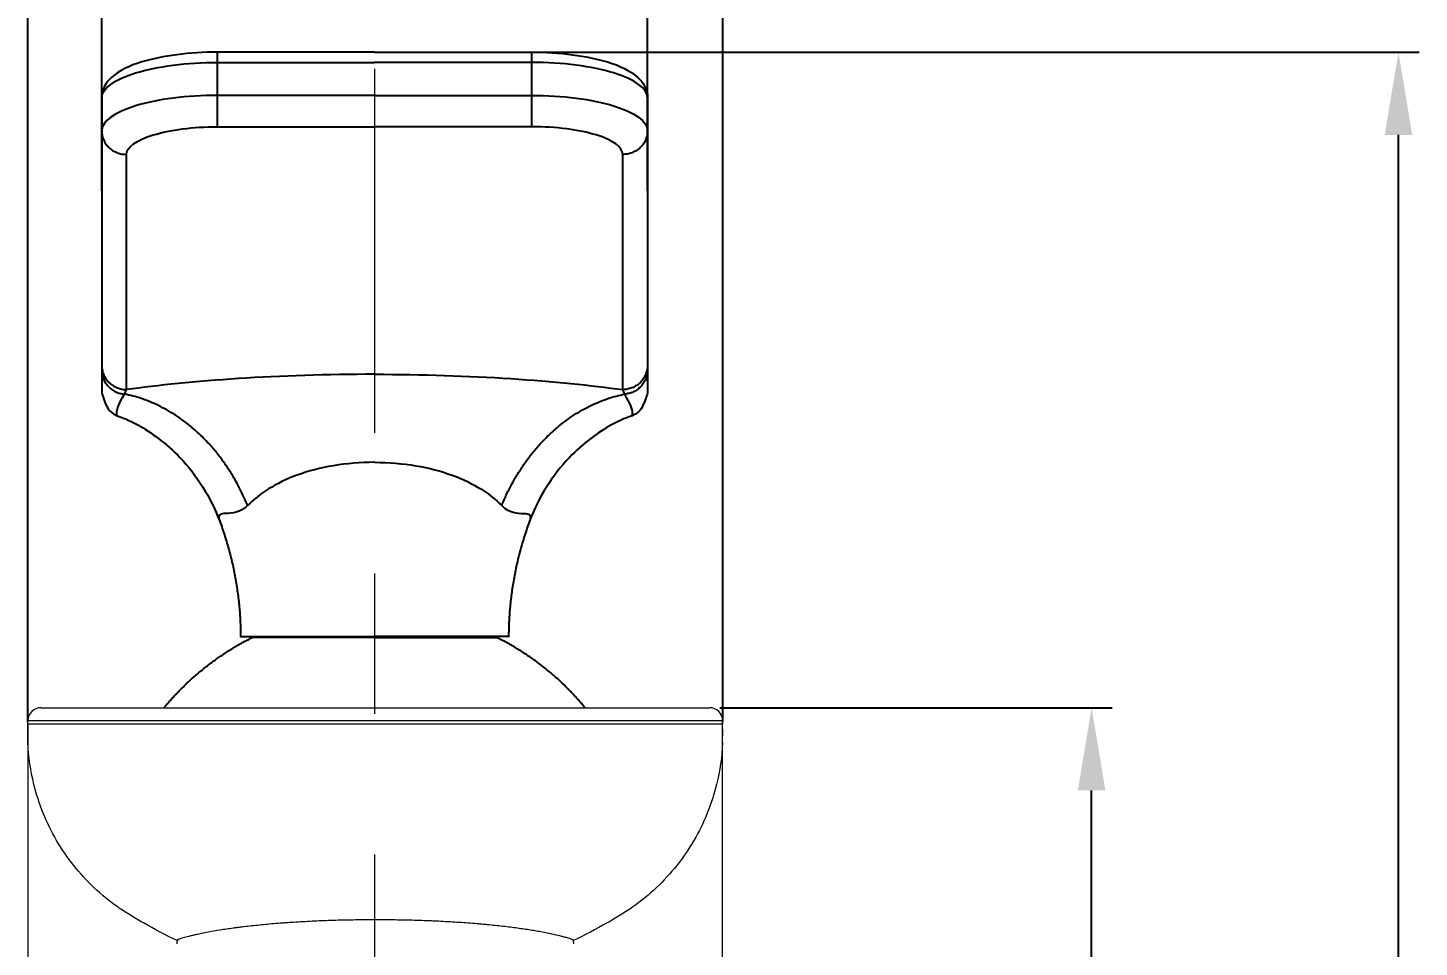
# Model space of a CAD drawing. Extents: x 9509 to 10103, y -15405 to -14985.
# Drawn here: x 9832.6 to 9916.7, y -15186.2 to -15130.6 of the extents above; entities that cross this region are included whole.
import ezdxf

# ---------------------------------------------------------------- set-up
doc = ezdxf.new("R2010")
doc.units = 0
doc.header["$MEASUREMENT"] = 0
doc.linetypes.add('CENTER', pattern=[47.5, 22, -8.5, 8.5, -8.5])
doc.linetypes.add('HIDDEN2', pattern=[4.7625, 3.175, -1.5875])
doc.layers.get('0').update_dxf_attribs({"linetype": 'CONTINUOUS'})
doc.layers.get('DEFPOINTS').update_dxf_attribs({"linetype": 'CONTINUOUS'})
doc.layers.add('1', color=4, linetype='HIDDEN2')
doc.layers.add('DIM', color=2, linetype='CONTINUOUS')
doc.styles.get("Standard").update_dxf_attribs({"font": ''})
doc.styles.get('Standard').set_extended_font_data('Gulim')
doc.dimstyles.new('ISO-25', dxfattribs={"dimtxt": 2.5, "dimasz": 2.5, "dimexe": 1.25, "dimexo": 0.625, "dimtad": 1, "dimdec": 1, "dimdsep": 46, "dimtxsty": 'Standard', "dimcen": 2.5, "dimadec": 0, "dimazin": 0, "dimtfac": 1, "dimtdec": 1, "dimtmove": 0, "dimatfit": 3, "dimfxl": 1, "dimarcsym": 0})

# ---------------------------------------------------------------- blocks, each defined once
blk = doc.blocks.new('*D21')
at = {"layer": 'DEFPOINTS', "color": 0, "transparency": 16777216}
for p in [(9870.044, -15120.619), (9837.044, -15141.082), (9870.044, -15141.082)]:
    blk.add_point(p, dxfattribs=at)
at = {"layer": 'DIM', "color": 3, "lineweight": -2, "transparency": 16777216}
for p, q in [((9837.044, -15140.457), (9837.044, -15119.369)), ((9870.044, -15140.457), (9870.044, -15119.369)), ((9842.044, -15120.619), (9865.044, -15120.619))]:
    blk.add_line(p, q, dxfattribs=at)
at = {"layer": 'DIM', "color": 3, "transparency": 16777216}
for points in [[(9842.044, -15119.786), (9842.044, -15121.453), (9837.044, -15120.619)], [(9865.044, -15119.786), (9865.044, -15121.453), (9870.044, -15120.619)]]:
    blk.add_solid(points, dxfattribs=at)
at = {"layer": 'DIM', "color": 3, "transparency": 16777216, "insert": (9853.544, -15117.431), "char_height": 5, "attachment_point": 5}
blk.add_mtext('33', dxfattribs=at)
blk = doc.blocks.new('*D23')
at = {"layer": 'DEFPOINTS', "color": 0, "transparency": 16777216}
for p in [(9873.781, -15171.716), (9896.888, -15171.716), (9879.381, -15286.716)]:
    blk.add_point(p, dxfattribs=at)
at = {"layer": 'DIM', "color": 3, "lineweight": -2, "transparency": 16777216}
for p, q in [((9874.406, -15171.716), (9898.138, -15171.716)), ((9896.888, -15281.716), (9896.888, -15176.716)), ((9880.006, -15286.716), (9898.138, -15286.716))]:
    blk.add_line(p, q, dxfattribs=at)
at = {"layer": 'DIM', "color": 3, "transparency": 16777216}
for points in [[(9896.055, -15176.716), (9897.721, -15176.716), (9896.888, -15171.716)], [(9896.055, -15281.716), (9897.721, -15281.716), (9896.888, -15286.716)]]:
    blk.add_solid(points, dxfattribs=at)
at = {"layer": 'DIM', "color": 3, "transparency": 16777216, "insert": (9893.693, -15229.848), "char_height": 5, "attachment_point": 5, "rotation": 90}
blk.add_mtext('115', dxfattribs=at)
blk = doc.blocks.new('*D24')
at = {"layer": 'DEFPOINTS', "color": 0, "transparency": 16777216}
for p in [(9863.044, -15132.077), (9915.441, -15132.077), (9879.381, -15286.716)]:
    blk.add_point(p, dxfattribs=at)
at = {"layer": 'DIM', "color": 3, "lineweight": -2, "transparency": 16777216}
for p, q in [((9863.669, -15132.077), (9916.691, -15132.077)), ((9915.441, -15281.716), (9915.441, -15137.077)), ((9880.006, -15286.716), (9916.691, -15286.716))]:
    blk.add_line(p, q, dxfattribs=at)
at = {"layer": 'DIM', "color": 3, "transparency": 16777216}
for points in [[(9914.608, -15137.077), (9916.274, -15137.077), (9915.441, -15132.077)], [(9914.608, -15281.716), (9916.274, -15281.716), (9915.441, -15286.716)]]:
    blk.add_solid(points, dxfattribs=at)
at = {"layer": 'DIM', "color": 3, "transparency": 16777216, "insert": (9912.246, -15216.631), "char_height": 5, "attachment_point": 5, "rotation": 90}
blk.add_mtext('154.6', dxfattribs=at)
blk = doc.blocks.new('*D27')
at = {"layer": 'DEFPOINTS', "color": 0, "transparency": 16777216}
for p in [(9874.585, -15105.828), (9832.578, -15173.184), (9874.585, -15173.184)]:
    blk.add_point(p, dxfattribs=at)
at = {"layer": 'DIM', "color": 3, "lineweight": -2, "transparency": 16777216}
for p, q in [((9832.578, -15172.559), (9832.578, -15104.578)), ((9874.585, -15172.559), (9874.585, -15104.578)), ((9837.578, -15105.828), (9869.585, -15105.828))]:
    blk.add_line(p, q, dxfattribs=at)
at = {"layer": 'DIM', "color": 3, "transparency": 16777216}
for points in [[(9837.578, -15104.994), (9837.578, -15106.661), (9832.578, -15105.828)], [(9869.585, -15104.994), (9869.585, -15106.661), (9874.585, -15105.828)]]:
    blk.add_solid(points, dxfattribs=at)
at = {"layer": 'DIM', "color": 3, "transparency": 16777216, "insert": (9853.785, -15102.636), "char_height": 5, "attachment_point": 5}
blk.add_mtext('42', dxfattribs=at)

msp = doc.modelspace()

# ---------------------------------------------------------------- linework, layer by layer
for p, q in [((9837.044, -15150.994), (9837.044, -15152.68)), ((9870.044, -15150.994), (9870.044, -15152.68))]:
    msp.add_line(p, q)
for points in [[(9853.544, -15167.475), (9846.134, -15167.475)], [(9853.544, -15167.475), (9860.955, -15167.475)]]:
    msp.add_lwpolyline(points)
for points, knots in [([(9844.044, -15132.077), (9842.357, -15132.077), (9840.713, -15132.287), (9839.469, -15132.668), (9838.717, -15132.899), (9838.104, -15133.187), (9837.659, -15133.588), (9837.313, -15133.9), (9837.044, -15134.315), (9837.044, -15134.833)], [0, 0, 0, 0, 5.141715, 5.141715, 5.141715, 8.233072, 8.233072, 8.233072, 10.590513, 10.590513, 10.590513, 10.590513]), ([(9863.044, -15132.077), (9864.731, -15132.077), (9866.376, -15132.287), (9867.62, -15132.668), (9868.372, -15132.899), (9868.985, -15133.187), (9869.43, -15133.588), (9869.776, -15133.9), (9870.044, -15134.315), (9870.044, -15134.833)], [0, 0, 0, 0, 5.141715, 5.141715, 5.141715, 8.233072, 8.233072, 8.233072, 10.590513, 10.590513, 10.590513, 10.590513]), ([(9837.044, -15136.828), (9837.044, -15140.106), (9837.044, -15142.964), (9837.044, -15147.706), (9837.044, -15149.649), (9837.044, -15150.994)], [0, 0, 0, 0, 33.053835, 33.053835, 66.107671, 66.107671, 66.107671, 66.107671]), ([(9870.044, -15136.828), (9870.044, -15140.106), (9870.044, -15142.964), (9870.044, -15147.706), (9870.044, -15149.649), (9870.044, -15150.994)], [0, 0, 0, 0, 33.053835, 33.053835, 66.107671, 66.107671, 66.107671, 66.107671]), ([(9837.048, -15152.679), (9837.12, -15152.904), (9837.259, -15153.336), (9837.517, -15153.817), (9837.787, -15154.01), (9838.094, -15154.107)], [0.01408, 0.01408, 0.01408, 0.01408, 0.797019, 0.797019, 1.90413, 1.90413, 1.90413, 1.90413]), ([(9870.041, -15152.679), (9869.968, -15152.904), (9869.829, -15153.336), (9869.571, -15153.817), (9869.302, -15154.01), (9868.994, -15154.107)], [0.01408, 0.01408, 0.01408, 0.01408, 0.797019, 0.797019, 1.90413, 1.90413, 1.90413, 1.90413]), ([(9838.09, -15154.106), (9838.271, -15154.165), (9838.597, -15154.267), (9839.266, -15154.638), (9839.994, -15155.042), (9840.952, -15155.729), (9841.773, -15156.59), (9842.798, -15157.665), (9843.64, -15158.995), (9844.178, -15160.438)], [0.769764, 0.769764, 0.769764, 0.769764, 4.260615, 4.260615, 4.260615, 8.077007, 8.077007, 8.077007, 12.788042, 12.788042, 12.788042, 12.788042]), ([(9868.999, -15154.106), (9868.818, -15154.165), (9868.492, -15154.267), (9867.823, -15154.638), (9867.095, -15155.042), (9866.137, -15155.729), (9865.316, -15156.59), (9864.29, -15157.665), (9863.449, -15158.995), (9862.911, -15160.438)], [0.769764, 0.769764, 0.769764, 0.769764, 4.260615, 4.260615, 4.260615, 8.077007, 8.077007, 8.077007, 12.788042, 12.788042, 12.788042, 12.788042])]:
    msp.add_open_spline(points, degree=3, knots=knots)
at = {"lineweight": -3}
for points, knots in [([(9837.044, -15134.833), (9837.044, -15134.28), (9837.805, -15133.727), (9840.388, -15132.934), (9842.196, -15132.697), (9844.044, -15132.697)], [-11.274781, -11.274781, -11.274781, -11.274781, -5.63739, -5.63739, 0, 0, 0, 0]), ([(9870.044, -15134.833), (9870.044, -15134.28), (9869.284, -15133.727), (9866.701, -15132.934), (9864.893, -15132.697), (9863.044, -15132.697)], [-11.274781, -11.274781, -11.274781, -11.274781, -5.63739, -5.63739, 0, 0, 0, 0]), ([(9844.044, -15134.692), (9842.196, -15134.692), (9840.388, -15134.927), (9837.805, -15135.72), (9837.044, -15136.273), (9837.044, -15136.828)], [-11.274753, -11.274753, -11.274753, -11.274753, -5.637376, -5.637376, 0, 0, 0, 0]), ([(9863.044, -15134.692), (9864.893, -15134.692), (9866.701, -15134.927), (9869.284, -15135.72), (9870.044, -15136.273), (9870.044, -15136.828)], [-11.274753, -11.274753, -11.274753, -11.274753, -5.637376, -5.637376, 0, 0, 0, 0]), ([(9838.544, -15138.261), (9838.544, -15137.828), (9839.14, -15137.395), (9841.167, -15136.772), (9842.589, -15136.585), (9844.044, -15136.585)], [-8.874134, -8.874134, -8.874134, -8.874134, -4.437067, -4.437067, 0, 0, 0, 0]), ([(9868.544, -15138.261), (9868.544, -15137.828), (9867.949, -15137.395), (9865.922, -15136.772), (9864.5, -15136.585), (9863.044, -15136.585)], [-8.874134, -8.874134, -8.874134, -8.874134, -4.437067, -4.437067, 0, 0, 0, 0]), ([(9838.544, -15152.482), (9838.544, -15151.133), (9838.544, -15149.183), (9838.544, -15144.423), (9838.544, -15141.551), (9838.544, -15138.261)], [0, 0, 0, 0, 33.188713, 33.188713, 66.377425, 66.377425, 66.377425, 66.377425]), ([(9868.544, -15152.482), (9868.544, -15151.133), (9868.544, -15149.183), (9868.544, -15144.423), (9868.544, -15141.551), (9868.544, -15138.261)], [0, 0, 0, 0, 33.188713, 33.188713, 66.377425, 66.377425, 66.377425, 66.377425]), ([(9853.544, -15151.554), (9853.54, -15151.554), (9853.536, -15151.554), (9850.71, -15151.554), (9847.87, -15151.649), (9842.749, -15151.982), (9840.43, -15152.22), (9838.544, -15152.482)], [-17.154327, -17.154327, -17.154327, -17.154327, -17.141537, -17.141537, -8.570768, -8.570768, 0, 0, 0, 0]), ([(9853.544, -15151.554), (9853.549, -15151.554), (9853.553, -15151.554), (9856.379, -15151.554), (9859.219, -15151.649), (9864.339, -15151.982), (9866.659, -15152.22), (9868.544, -15152.482)], [-17.154327, -17.154327, -17.154327, -17.154327, -17.141537, -17.141537, -8.570768, -8.570768, 0, 0, 0, 0]), ([(9838.003, -15154.075), (9837.967, -15154.034), (9837.951, -15153.972), (9837.948, -15153.658), (9838.084, -15153.347), (9838.429, -15152.754)], [-14.748719, -14.748719, -14.748719, -14.748719, -10.91331, -10.91331, 0, 0, 0, 0]), ([(9869.086, -15154.075), (9869.121, -15154.034), (9869.137, -15153.972), (9869.141, -15153.658), (9869.005, -15153.347), (9868.66, -15152.754)], [-14.748719, -14.748719, -14.748719, -14.748719, -10.91331, -10.91331, 0, 0, 0, 0]), ([(9853.544, -15156.878), (9853.543, -15156.878), (9853.542, -15156.878), (9851.841, -15156.878), (9850.18, -15157.171), (9847.549, -15158.133), (9846.559, -15158.79), (9845.865, -15159.495)], [-10.294961, -10.294961, -10.294961, -10.294961, -10.291299, -10.291299, -5.14565, -5.14565, 0, 0, 0, 0]), ([(9853.544, -15156.878), (9853.546, -15156.878), (9853.547, -15156.878), (9855.248, -15156.878), (9856.909, -15157.171), (9859.54, -15158.133), (9860.53, -15158.79), (9861.224, -15159.495)], [-10.294961, -10.294961, -10.294961, -10.294961, -10.291299, -10.291299, -5.14565, -5.14565, 0, 0, 0, 0]), ([(9845.865, -15159.495), (9845.428, -15159.938), (9844.898, -15159.973), (9844.189, -15159.97), (9844.048, -15160.06), (9844.172, -15160.424), (9844.182, -15160.451), (9844.193, -15160.479)], [0, 0, 0, 0, 3.217845, 3.217845, 6.43569, 6.43569, 6.680487, 6.680487, 6.680487, 6.680487]), ([(9861.224, -15159.495), (9861.661, -15159.938), (9862.191, -15159.973), (9862.899, -15159.97), (9863.04, -15160.06), (9862.916, -15160.424), (9862.906, -15160.451), (9862.895, -15160.479)], [0, 0, 0, 0, 3.217845, 3.217845, 6.43569, 6.43569, 6.680487, 6.680487, 6.680487, 6.680487])]:
    msp.add_open_spline(points, degree=3, knots=knots, dxfattribs=at)
for points, weights in [([(9844.044, -15132.697), (9844.044, -15131.843), (9844.044, -15132.122)], [1, 0.707422813428, 1]), ([(9863.044, -15132.697), (9863.044, -15131.843), (9863.044, -15132.122)], [1, 0.707422813428, 1]), ([(9837.044, -15136.828), (9837.044, -15138.261), (9838.544, -15138.261)], [1, 0.707106781187, 1]), ([(9870.044, -15136.828), (9870.044, -15138.261), (9868.544, -15138.261)], [1, 0.707106781187, 1]), ([(9837.044, -15150.994), (9837.044, -15152.482), (9838.544, -15152.482)], [1, 0.707106781187, 1]), ([(9837.044, -15151.28), (9837.044, -15152.649), (9838.429, -15152.754)], [1, 0.733799385703, 1]), ([(9870.044, -15150.994), (9870.044, -15152.482), (9868.544, -15152.482)], [1, 0.707106781187, 1]), ([(9870.044, -15151.28), (9870.044, -15152.649), (9868.66, -15152.754)], [1, 0.733799385703, 1]), ([(9845.865, -15159.495), (9843.517, -15153.765), (9838.429, -15152.754)], [1, 0.877852813696, 1]), ([(9861.224, -15159.495), (9863.572, -15153.765), (9868.66, -15152.754)], [1, 0.877852813696, 1])]:
    msp.add_rational_spline(points, weights, degree=2, dxfattribs=at)
for points in [[(9853.544, -15132.077), (9848.794, -15132.077), (9844.044, -15132.077)], [(9853.544, -15132.077), (9858.294, -15132.077), (9863.044, -15132.077)], [(9837.044, -15134.833), (9837.044, -15135.831), (9837.044, -15136.828)], [(9870.044, -15134.833), (9870.044, -15135.831), (9870.044, -15136.828)]]:
    msp.add_open_spline(points, degree=2)
for points, degree in [([(9844.044, -15132.697), (9848.794, -15132.697), (9853.544, -15132.697)], 2), ([(9844.044, -15134.692), (9844.044, -15133.694), (9844.044, -15132.697)], 2), ([(9863.044, -15132.697), (9858.294, -15132.697), (9853.544, -15132.697)], 2), ([(9863.044, -15134.692), (9863.044, -15133.694), (9863.044, -15132.697)], 2), ([(9853.544, -15134.692), (9848.794, -15134.692), (9844.044, -15134.692)], 2), ([(9853.544, -15134.692), (9858.294, -15134.692), (9863.044, -15134.692)], 2), ([(9844.044, -15136.585), (9847.211, -15136.585), (9850.378, -15136.585), (9853.544, -15136.585)], 3), ([(9863.044, -15136.585), (9859.878, -15136.585), (9856.711, -15136.585), (9853.544, -15136.585)], 3), ([(9838.429, -15152.754), (9838.468, -15152.651), (9838.506, -15152.558), (9838.544, -15152.482)], 3), ([(9868.66, -15152.754), (9868.621, -15152.651), (9868.583, -15152.558), (9868.544, -15152.482)], 3)]:
    msp.add_open_spline(points, degree=degree, dxfattribs=at)
for points in [[(9844.044, -15136.585), (9844.044, -15136.393), (9844.044, -15135.838), (9844.044, -15135.283), (9844.044, -15134.692)], [(9863.044, -15136.585), (9863.044, -15136.393), (9863.044, -15135.838), (9863.044, -15135.283), (9863.044, -15134.692)]]:
    msp.add_rational_spline(points, [1, 0.923664693935, 1, 0.923664693935, 1], degree=2, knots=[0, 0, 0, 1.17978, 1.17978, 2.359561, 2.359561, 2.359561], dxfattribs=at)
for points, weights in [([(9844.177, -15160.437), (9845.435, -15163.812), (9845.444, -15167.413)], [0.893975164153, 0.930222147077, 0.998972497752]), ([(9862.911, -15160.437), (9861.653, -15163.812), (9861.644, -15167.413)], [0.893975164153, 0.930222147077, 0.998972497752]), ([(9845.444, -15167.413), (9845.444, -15167.413), (9853.544, -15167.413)], [1, 0.707106781187, 1]), ([(9861.644, -15167.413), (9861.644, -15167.413), (9853.544, -15167.413)], [1, 0.707106781187, 1])]:
    msp.add_rational_spline(points, weights, degree=2)
for points in [[(9840.818, -15171.716), (9841.32, -15171.108), (9841.878, -15170.55), (9843.758, -15168.669), (9846.134, -15167.475)], [(9866.271, -15171.716), (9865.769, -15171.108), (9865.211, -15170.55), (9863.331, -15168.669), (9860.955, -15167.475)]]:
    msp.add_rational_spline(points, [0.855505751351, 0.853553390593, 0.853553390593, 0.853553390593, 0.875727835533], degree=2, knots=[37.806915, 37.806915, 37.806915, 39.385091, 39.385091, 44.703747, 44.703747, 44.703747])
at = {"layer": '1', "color": 1, "linetype": 'CENTER', "lineweight": 13}
msp.add_line((9853.544, -15133.095), (9853.544, -15338.913), dxfattribs=at)
at = {"layer": '1', "color": 7, "linetype": 'Continuous', "lineweight": 18}
for p, q in [((9833.381, -15171.716), (9873.781, -15171.716)), ((9832.581, -15173.82), (9832.581, -15172.516)), ((9874.581, -15173.82), (9874.581, -15172.516))]:
    msp.add_line(p, q, dxfattribs=at)
at = {"layer": '1', "color": 1, "linetype": 'Continuous', "lineweight": 13}
msp.add_line((9874.581, -15172.516), (9832.581, -15172.516), dxfattribs=at)
at = {"layer": '1', "color": 7, "linetype": 'Continuous', "lineweight": 18}
for centre, start, end in [((9833.381, -15172.516), 90, 180), ((9873.781, -15172.516), 0, 90)]:
    msp.add_arc(centre, 0.8, start, end, dxfattribs=at)
for start_param, end_param in [(3.054119, 3.141593), (0, 0.085706)]:
    msp.add_ellipse((9853.581, -15185.995), major_axis=(12, 0), ratio=0.207912, start_param=start_param, end_param=end_param, dxfattribs=at)
for points, knots in [([(9832.584, -15172.716), (9832.583, -15172.74), (9832.583, -15172.787), (9832.581, -15172.858), (9832.58, -15172.932), (9832.579, -15173.01), (9832.578, -15173.095), (9832.578, -15173.164), (9832.578, -15173.217), (9832.578, -15173.252), (9832.578, -15173.289), (9832.578, -15173.327), (9832.578, -15173.368), (9832.579, -15173.41), (9832.579, -15173.455), (9832.58, -15173.501), (9832.581, -15173.549), (9832.582, -15173.6), (9832.583, -15173.634), (9832.584, -15173.651)], [0, 0, 0, 0, 0.075981, 0.150896, 0.228818, 0.312268, 0.402491, 0.499979, 0.535136, 0.572314, 0.611538, 0.652826, 0.696189, 0.741633, 0.789157, 0.838761, 0.89044, 0.944188, 1, 1, 1, 1]), ([(9874.579, -15172.716), (9874.559, -15172.716), (9874.276, -15172.716), (9873.109, -15172.716), (9871.479, -15172.716), (9870.045, -15172.716), (9869.147, -15172.716), (9867.726, -15172.716), (9865.322, -15172.716), (9860.453, -15172.716), (9853.581, -15172.716), (9846.71, -15172.716), (9841.841, -15172.716), (9839.437, -15172.716), (9838.015, -15172.716), (9837.118, -15172.716), (9835.684, -15172.716), (9834.054, -15172.716), (9832.887, -15172.716), (9832.604, -15172.716), (9832.584, -15172.716)], [0, 0, 0, 0, 0.0581, 0.121229, 0.184357, 0.215922, 0.231704, 0.247486, 0.310614, 0.373743, 0.5, 0.626257, 0.689386, 0.752514, 0.768296, 0.784078, 0.815643, 0.878771, 0.9419, 1, 1, 1, 1]), ([(9874.579, -15173.651), (9874.579, -15173.634), (9874.58, -15173.6), (9874.581, -15173.549), (9874.582, -15173.501), (9874.583, -15173.455), (9874.584, -15173.41), (9874.584, -15173.368), (9874.585, -15173.327), (9874.585, -15173.289), (9874.585, -15173.252), (9874.585, -15173.217), (9874.585, -15173.164), (9874.585, -15173.095), (9874.584, -15173.01), (9874.583, -15172.932), (9874.581, -15172.858), (9874.58, -15172.787), (9874.579, -15172.74), (9874.579, -15172.716)], [0, 0, 0, 0, 0.055812, 0.10956, 0.161239, 0.210843, 0.258367, 0.303811, 0.347174, 0.388462, 0.427686, 0.464864, 0.500021, 0.597509, 0.687732, 0.771182, 0.849104, 0.924019, 1, 1, 1, 1]), ([(9832.581, -15173.82), (9832.581, -15173.796), (9832.581, -15173.77), (9832.581, -15173.729), (9832.581, -15173.715), (9832.581, -15173.691), (9832.581, -15173.683), (9832.581, -15173.671), (9832.581, -15173.667), (9832.581, -15173.66), (9832.581, -15173.658), (9832.581, -15173.653), (9832.581, -15173.65), (9832.581, -15173.649), (9832.581, -15173.649), (9832.581, -15173.649), (9832.581, -15173.651), (9832.581, -15173.653), (9832.581, -15173.659), (9832.581, -15173.663), (9832.581, -15173.682), (9832.581, -15173.7), (9832.581, -15173.75), (9832.581, -15173.782), (9832.581, -15173.897), (9832.581, -15174), (9832.581, -15174.193), (9832.581, -15174.264), (9832.581, -15174.38), (9832.581, -15174.42), (9832.581, -15174.504), (9832.581, -15174.548), (9832.581, -15174.774), (9832.581, -15174.981), (9832.581, -15175.446), (9832.581, -15175.961), (9832.581, -15176.576), (9832.581, -15177.076), (9832.581, -15177.249), (9832.581, -15177.517), (9832.581, -15177.608), (9832.581, -15177.794), (9832.581, -15177.888), (9832.581, -15178.367), (9832.581, -15178.773), (9832.581, -15179.629), (9832.581, -15180.53), (9832.581, -15182.012), (9832.581, -15183.087), (9832.581, -15184.206), (9832.581, -15184.787), (9832.581, -15185.995), (9832.581, -15186.621), (9832.581, -15187.35), (9832.581, -15187.432), (9832.581, -15187.595), (9832.581, -15187.842), (9832.581, -15188.422), (9832.581, -15188.929), (9832.581, -15189.956), (9832.581, -15190.656), (9832.581, -15192.807), (9832.581, -15194.305), (9832.581, -15196.649), (9832.581, -15197.446), (9832.581, -15199.074), (9832.581, -15199.903), (9832.581, -15201.173), (9832.581, -15201.6), (9832.581, -15202.14), (9832.581, -15202.248), (9832.581, -15202.464), (9832.581, -15202.789), (9832.581, -15203.116), (9832.581, -15204.207), (9832.581, -15205.089), (9832.581, -15206.869), (9832.581, -15207.768), (9832.581, -15209.583), (9832.581, -15211.415), (9832.581, -15213.28), (9832.581, -15215.163), (9832.581, -15216.113), (9832.581, -15217.551), (9832.581, -15218.033), (9832.581, -15218.759), (9832.581, -15219.122), (9832.581, -15219.487), (9832.581, -15219.731), (9832.581, -15219.852), (9832.581, -15220.949), (9832.581, -15221.925), (9832.581, -15223.879), (9832.581, -15224.856), (9832.581, -15226.079), (9832.581, -15226.324), (9832.581, -15226.813), (9832.581, -15227.058), (9832.581, -15227.425), (9832.581, -15227.547), (9832.581, -15227.792), (9832.581, -15228.16), (9832.581, -15228.527), (9832.581, -15228.895), (9832.581, -15229.017), (9832.581, -15229.262), (9832.581, -15229.63), (9832.581, -15230.487), (9832.581, -15231.222), (9832.581, -15232.693), (9832.581, -15233.673), (9832.581, -15235.633), (9832.581, -15236.613), (9832.581, -15238.573), (9832.581, -15239.553), (9832.581, -15242.494), (9832.581, -15248.374), (9832.581, -15254.255), (9832.581, -15262.096), (9832.581, -15266.016), (9832.581, -15271.897), (9832.581, -15274.837), (9832.581, -15278.023), (9832.581, -15279.278), (9832.581, -15279.569), (9832.581, -15279.623), (9832.581, -15279.646), (9832.581, -15279.661), (9832.581, -15279.669), (9832.581, -15279.738), (9832.581, -15279.924), (9832.581, -15280.604), (9832.581, -15281.222), (9832.581, -15281.716)], [0, 0, 0, 0, 0.125, 0.125, 0.1875, 0.1875, 0.21875, 0.21875, 0.234375, 0.234375, 0.242187, 0.242187, 0.25, 0.253906, 0.253906, 0.257812, 0.257812, 0.261719, 0.261719, 0.265625, 0.265625, 0.273437, 0.273437, 0.28125, 0.28125, 0.296875, 0.296875, 0.304687, 0.304687, 0.308594, 0.308594, 0.3125, 0.3125, 0.328125, 0.328125, 0.34375, 0.359375, 0.359375, 0.367187, 0.367187, 0.371094, 0.371094, 0.375, 0.375, 0.390625, 0.390625, 0.40625, 0.421875, 0.4375, 0.4375, 0.453125, 0.453125, 0.46875, 0.46875, 0.470703, 0.470703, 0.472656, 0.476562, 0.484375, 0.484375, 0.5, 0.5, 0.53125, 0.53125, 0.546875, 0.546875, 0.5625, 0.5625, 0.570312, 0.570312, 0.572266, 0.572266, 0.574219, 0.578125, 0.578125, 0.59375, 0.59375, 0.609375, 0.609375, 0.625, 0.640625, 0.640625, 0.65625, 0.65625, 0.664062, 0.664062, 0.667969, 0.669922, 0.669922, 0.671875, 0.671875, 0.6875, 0.6875, 0.703125, 0.703125, 0.707031, 0.707031, 0.710937, 0.710937, 0.712891, 0.712891, 0.714844, 0.71875, 0.71875, 0.720703, 0.720703, 0.722656, 0.726562, 0.734375, 0.734375, 0.75, 0.75, 0.765625, 0.765625, 0.78125, 0.78125, 0.8125, 0.875, 0.875, 0.9375, 0.9375, 0.96875, 0.984375, 0.988281, 0.98877, 0.989014, 0.989136, 0.989136, 0.989258, 0.989258, 0.990234, 0.992187, 1, 1, 1, 1]), ([(9841.601, -15185.789), (9840.909, -15185.464), (9839.959, -15184.97), (9838.774, -15184.27), (9837.75, -15183.603), (9836.088, -15182.246), (9834.168, -15179.828), (9832.915, -15176.742), (9832.619, -15174.679), (9832.582, -15173.828)], [0, 0, 0, 0, 0.144655, 0.202498, 0.260341, 0.376027, 0.607398, 0.83877, 1, 1, 1, 1]), ([(9874.581, -15173.828), (9874.544, -15174.679), (9874.247, -15176.742), (9872.995, -15179.828), (9871.075, -15182.246), (9869.413, -15183.603), (9868.389, -15184.27), (9867.204, -15184.97), (9866.254, -15185.464), (9865.562, -15185.789)], [0, 0, 0, 0, 0.161218, 0.392593, 0.623968, 0.739656, 0.797499, 0.855343, 1, 1, 1, 1]), ([(9874.581, -15281.716), (9874.581, -15277.806), (9874.581, -15273.895), (9874.581, -15266.075), (9874.581, -15262.164), (9874.581, -15254.343), (9874.581, -15250.433), (9874.581, -15244.567), (9874.581, -15242.612), (9874.581, -15239.679), (9874.581, -15238.701), (9874.581, -15236.746), (9874.581, -15235.769), (9874.581, -15233.813), (9874.581, -15232.836), (9874.581, -15231.37), (9874.581, -15230.636), (9874.581, -15229.903), (9874.581, -15229.414), (9874.581, -15229.17), (9874.581, -15228.681), (9874.581, -15228.437), (9874.581, -15227.948), (9874.581, -15227.704), (9874.581, -15227.216), (9874.581, -15226.973), (9874.581, -15226.486), (9874.581, -15226.243), (9874.581, -15225.028), (9874.581, -15223.088), (9874.581, -15221.159), (9874.581, -15219.716), (9874.581, -15219.235), (9874.581, -15218.276), (9874.581, -15217.797), (9874.581, -15216.361), (9874.581, -15215.407), (9874.581, -15213.98), (9874.581, -15213.505), (9874.581, -15212.912), (9874.581, -15212.794), (9874.581, -15212.557), (9874.581, -15212.438), (9874.581, -15212.084), (9874.581, -15211.848), (9874.581, -15210.672), (9874.581, -15209.741), (9874.581, -15207.898), (9874.581, -15206.987), (9874.581, -15205.635), (9874.581, -15205.187), (9874.581, -15204.63), (9874.581, -15204.518), (9874.581, -15204.296), (9874.581, -15204.185), (9874.581, -15203.853), (9874.581, -15202.751), (9874.581, -15201.674), (9874.581, -15199.982), (9874.581, -15198.321), (9874.581, -15196.721), (9874.581, -15194.367), (9874.581, -15192.858), (9874.581, -15190.69), (9874.581, -15189.983), (9874.581, -15189.205), (9874.581, -15189.119), (9874.581, -15188.947), (9874.581, -15188.691), (9874.581, -15188.101), (9874.581, -15187.607), (9874.581, -15186.636), (9874.581, -15186.01), (9874.581, -15184.802), (9874.581, -15184.219), (9874.581, -15183.097), (9874.581, -15182.017), (9874.581, -15181.024), (9874.581, -15180.073), (9874.581, -15179.619), (9874.581, -15179.08), (9874.581, -15178.973), (9874.581, -15178.816), (9874.581, -15178.764), (9874.581, -15178.66), (9874.581, -15178.403), (9874.581, -15178.156), (9874.581, -15177.583), (9874.581, -15177.227), (9874.581, -15176.564), (9874.581, -15175.953), (9874.581, -15175.441), (9874.581, -15174.98), (9874.581, -15174.775), (9874.581, -15174.415), (9874.581, -15174.26), (9874.581, -15174.066), (9874.581, -15174.008), (9874.581, -15173.943), (9874.581, -15173.931), (9874.581, -15173.907), (9874.581, -15173.895), (9874.581, -15173.861), (9874.581, -15173.822), (9874.581, -15173.79), (9874.581, -15173.776)], [0, 0, 0, 0, 0.086561, 0.086561, 0.173123, 0.173123, 0.259684, 0.259684, 0.302965, 0.302965, 0.324605, 0.324605, 0.346245, 0.346245, 0.367886, 0.367886, 0.378706, 0.384116, 0.384116, 0.389526, 0.389526, 0.394936, 0.394936, 0.400346, 0.400346, 0.405756, 0.405756, 0.411166, 0.411166, 0.432807, 0.454447, 0.454447, 0.465267, 0.465267, 0.476087, 0.476087, 0.497728, 0.497728, 0.508548, 0.508548, 0.511253, 0.511253, 0.513958, 0.513958, 0.519368, 0.519368, 0.541008, 0.541008, 0.562649, 0.562649, 0.573469, 0.573469, 0.576174, 0.576174, 0.578879, 0.578879, 0.584289, 0.605929, 0.605929, 0.62757, 0.64921, 0.64921, 0.692491, 0.692491, 0.714131, 0.714131, 0.716836, 0.716836, 0.719541, 0.724951, 0.735771, 0.735771, 0.757412, 0.757412, 0.779052, 0.779052, 0.800692, 0.822333, 0.822333, 0.843973, 0.843973, 0.849383, 0.849383, 0.852088, 0.852088, 0.854793, 0.865613, 0.865613, 0.887254, 0.887254, 0.908894, 0.930534, 0.930534, 0.952175, 0.952175, 0.973815, 0.973815, 0.984635, 0.984635, 0.98734, 0.98734, 0.990045, 0.990045, 0.995455, 1, 1, 1, 1]), ([(9865.566, -15185.784), (9865.566, -15185.778), (9865.554, -15185.769), (9865.502, -15185.741), (9865.454, -15185.721), (9865.318, -15185.674), (9865.231, -15185.647), (9865.097, -15185.608), (9865.069, -15185.6), (9865.01, -15185.584), (9864.98, -15185.576), (9864.885, -15185.551), (9864.817, -15185.534), (9864.6, -15185.48), (9864.438, -15185.443), (9864.078, -15185.366), (9863.88, -15185.326), (9863.557, -15185.266), (9863.445, -15185.246), (9863.27, -15185.215), (9863.21, -15185.205), (9863.089, -15185.185), (9863.028, -15185.175), (9862.716, -15185.125), (9862.453, -15185.086), (9861.899, -15185.01), (9861.608, -15184.974), (9860.999, -15184.904), (9860.681, -15184.87), (9860.307, -15184.834), (9860.266, -15184.83), (9860.182, -15184.823), (9860.056, -15184.811), (9859.928, -15184.8), (9859.672, -15184.778), (9859.499, -15184.763), (9858.974, -15184.723), (9858.616, -15184.698), (9857.883, -15184.654), (9857.508, -15184.635), (9857.03, -15184.613), (9856.886, -15184.607), (9856.74, -15184.602), (9856.643, -15184.598), (9856.594, -15184.596), (9856.35, -15184.587), (9856.154, -15184.581), (9855.566, -15184.564), (9855.171, -15184.555), (9854.38, -15184.544), (9853.982, -15184.541), (9853.383, -15184.541), (9853.083, -15184.542), (9852.782, -15184.545), (9852.631, -15184.547), (9852.581, -15184.547), (9852.481, -15184.549), (9852.431, -15184.549), (9851.98, -15184.556), (9851.586, -15184.564), (9850.807, -15184.587), (9850.422, -15184.601), (9849.664, -15184.634), (9849.29, -15184.654), (9848.737, -15184.687), (9848.554, -15184.699), (9848.327, -15184.714), (9848.282, -15184.717), (9848.192, -15184.724), (9848.058, -15184.733), (9847.925, -15184.743), (9847.485, -15184.777), (9847.146, -15184.807), (9846.489, -15184.869), (9846.173, -15184.903), (9845.715, -15184.955), (9845.491, -15184.982), (9845.273, -15185.01), (9845.129, -15185.029), (9845.058, -15185.038), (9844.708, -15185.086), (9844.444, -15185.125), (9843.949, -15185.205), (9843.718, -15185.245), (9843.289, -15185.325), (9843.09, -15185.365), (9842.862, -15185.413), (9842.818, -15185.423), (9842.731, -15185.442), (9842.689, -15185.452), (9842.566, -15185.48), (9842.489, -15185.498), (9842.273, -15185.552), (9842.147, -15185.585), (9841.934, -15185.646), (9841.847, -15185.673), (9841.744, -15185.709), (9841.715, -15185.72), (9841.678, -15185.735), (9841.666, -15185.74), (9841.647, -15185.749), (9841.638, -15185.753), (9841.608, -15185.769), (9841.597, -15185.778), (9841.597, -15185.784)], [0, 0, 0, 0, 0.024158, 0.024158, 0.055884, 0.055884, 0.087609, 0.087609, 0.09554, 0.09554, 0.103472, 0.103472, 0.119334, 0.119334, 0.15106, 0.15106, 0.182785, 0.182785, 0.198648, 0.198648, 0.206579, 0.206579, 0.214511, 0.214511, 0.246236, 0.246236, 0.277961, 0.277961, 0.309687, 0.309687, 0.313652, 0.313652, 0.317618, 0.325549, 0.325549, 0.341412, 0.341412, 0.373138, 0.373138, 0.404863, 0.404863, 0.412794, 0.41676, 0.41676, 0.420726, 0.420726, 0.436588, 0.436588, 0.468314, 0.468314, 0.500039, 0.500039, 0.515902, 0.523833, 0.523833, 0.527799, 0.527799, 0.531764, 0.531764, 0.56349, 0.56349, 0.595215, 0.595215, 0.626941, 0.626941, 0.642803, 0.642803, 0.646769, 0.646769, 0.650735, 0.658666, 0.658666, 0.690391, 0.690391, 0.722117, 0.722117, 0.737979, 0.745911, 0.745911, 0.753842, 0.753842, 0.785568, 0.785568, 0.817293, 0.817293, 0.849018, 0.849018, 0.85695, 0.85695, 0.864881, 0.864881, 0.880744, 0.880744, 0.912469, 0.912469, 0.944194, 0.944194, 0.960057, 0.960057, 0.967989, 0.967989, 0.97592, 0.97592, 1, 1, 1, 1]), ([(9874.497, -15281.716), (9874.492, -15279.28), (9874.483, -15274.2), (9874.472, -15266.663), (9874.466, -15259.289), (9874.467, -15252.468), (9874.473, -15246.186), (9874.486, -15240.436), (9874.502, -15235.397), (9874.521, -15231.003), (9874.54, -15227.1), (9874.553, -15223.321), (9874.563, -15219.176), (9874.569, -15214.688), (9874.572, -15209.931), (9874.573, -15205.355), (9874.573, -15200.951), (9874.574, -15196.746), (9874.574, -15192.772), (9874.575, -15189.089), (9874.575, -15186.211), (9874.575, -15184.674), (9874.575, -15184.157)], [0, 0, 0, 0, 0.06966, 0.145258, 0.215473, 0.280432, 0.340245, 0.395008, 0.444806, 0.484359, 0.520741, 0.556587, 0.592259, 0.639579, 0.6867, 0.733715, 0.781016, 0.828691, 0.876738, 0.925157, 0.973807, 1, 1, 1, 1])]:
    msp.add_open_spline(points, degree=3, knots=knots, dxfattribs=at)
for points, degree in [([(9832.581, -15172.665), (9832.581, -15172.682), (9832.581, -15172.699), (9832.581, -15172.716)], 3), ([(9874.579, -15172.525), (9874.578, -15172.519), (9874.578, -15172.512)], 2), ([(9874.581, -15172.581), (9874.581, -15172.626), (9874.581, -15172.671), (9874.581, -15172.716)], 3), ([(9832.584, -15173.651), (9832.582, -15173.71), (9832.581, -15173.767), (9832.581, -15173.82)], 3), ([(9874.581, -15173.82), (9874.581, -15173.767), (9874.58, -15173.71), (9874.579, -15173.651)], 3), ([(9841.62, -15185.806), (9841.611, -15185.799), (9841.604, -15185.794), (9841.601, -15185.789)], 3), ([(9865.562, -15185.789), (9865.557, -15185.795), (9865.546, -15185.804), (9865.53, -15185.815)], 3)]:
    msp.add_open_spline(points, degree=degree, dxfattribs=at)

# ---------------------------------------------------------------- dimensions: what is measured, and where the dimension line sits
at = {"layer": 'DIM', "color": 7}
for base, p1, p2, picture, middle in [((9874.585, -15105.828), (9832.578, -15173.184), (9874.585, -15173.184), '*D27', (9853.785, -15105.828)), ((9870.044, -15120.619), (9837.044, -15141.082), (9870.044, -15141.082), '*D21', (9853.544, -15120.619))]:
    dim = msp.add_linear_dim(base=base, p1=p1, p2=p2, dimstyle='ISO-25', override={"dimtxt": 5, "dimasz": 5, "dimcen": 5, "dimclrd": 3, "dimclre": 3, "dimclrt": 3, "dimfxl": 1.25}, dxfattribs=at)
    dim.commit()
    dim.dimension.update_dxf_attribs({"geometry": picture, "text_midpoint": middle, "dimtype": 160})
for base, p2, picture, middle in [((9915.441, -15132.077), (9863.044, -15132.077), '*D24', (9915.441, -15216.631)), ((9896.888, -15171.716), (9873.781, -15171.716), '*D23', (9896.888, -15229.848))]:
    dim = msp.add_linear_dim(base=base, p1=(9879.381, -15286.716), p2=p2, angle=90, dimstyle='ISO-25', override={"dimtxt": 5, "dimasz": 5, "dimcen": 5, "dimclrd": 3, "dimclre": 3, "dimclrt": 3, "dimfxl": 1.25}, dxfattribs=at)
    dim.commit()
    dim.dimension.update_dxf_attribs({"geometry": picture, "text_midpoint": middle, "dimtype": 160})

doc.saveas('drawing.dxf')
